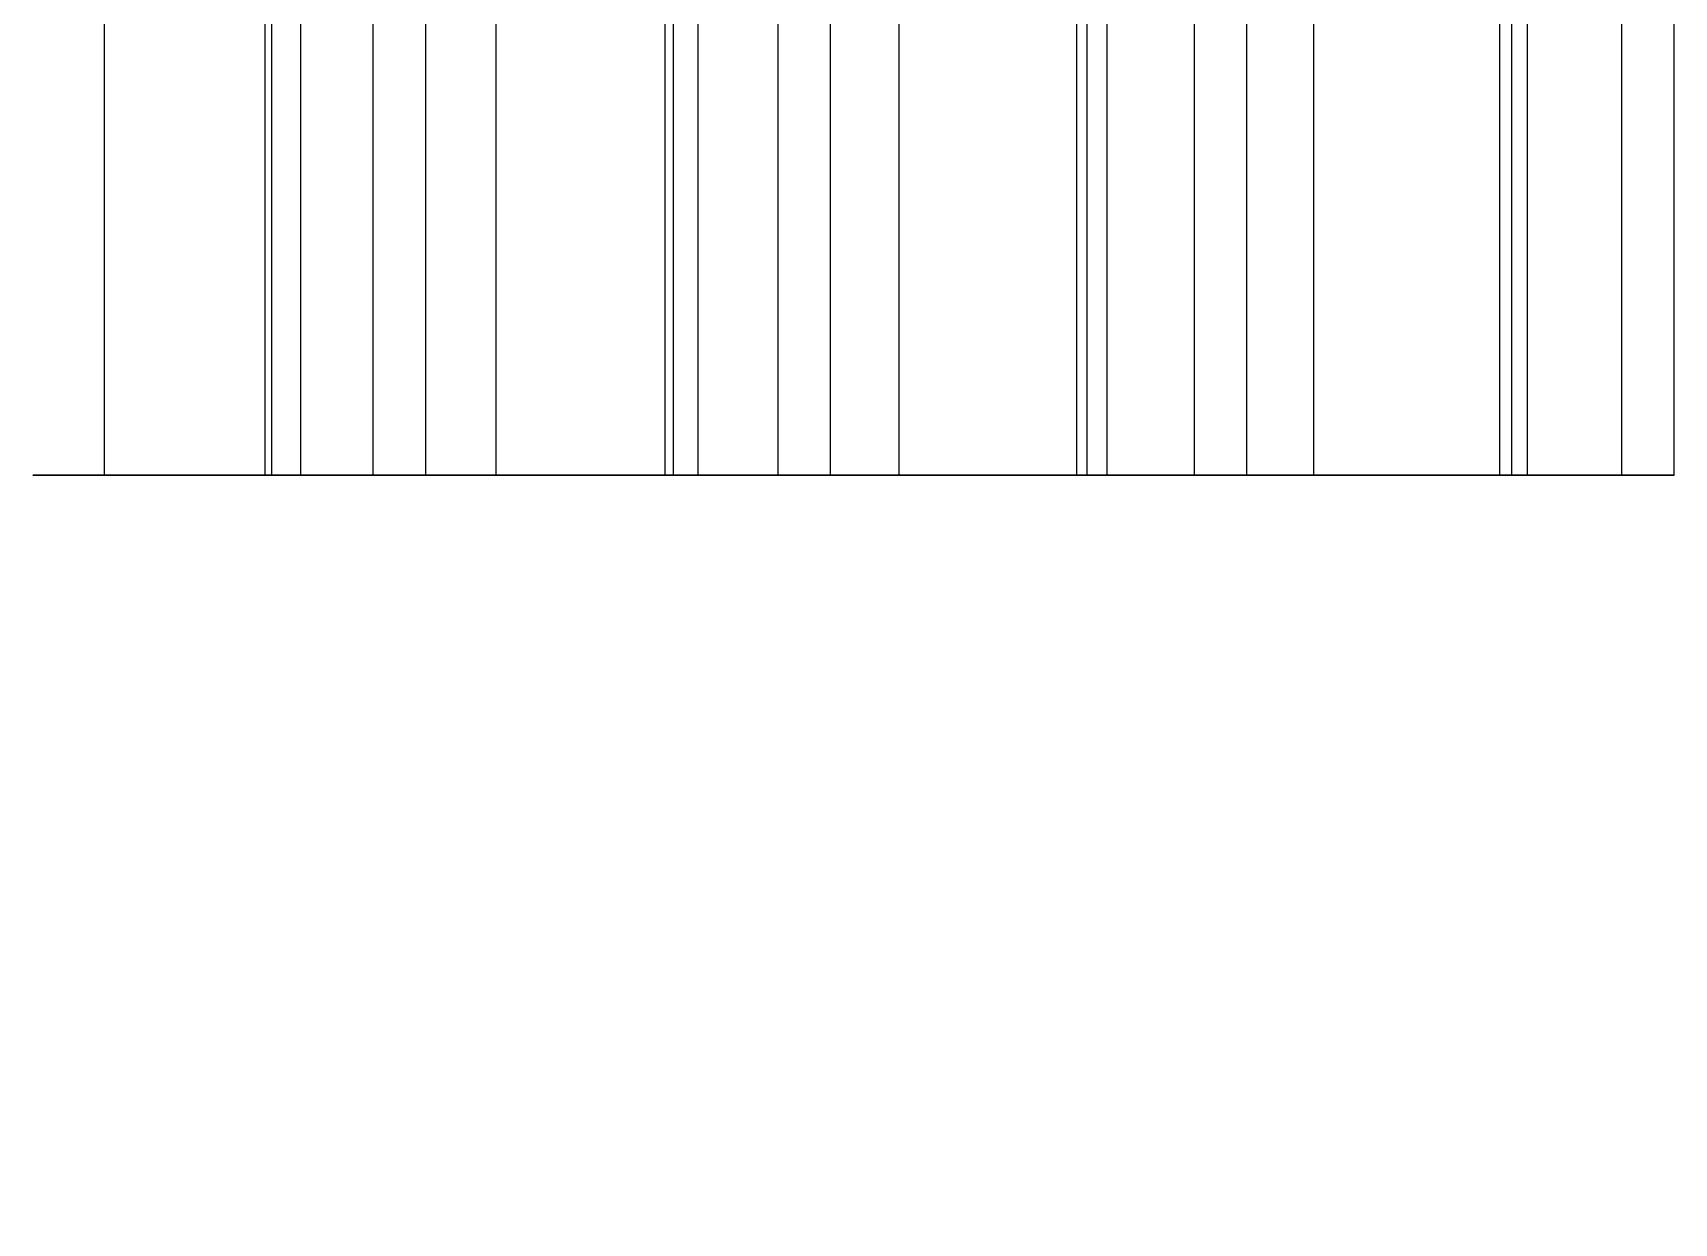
# Model space of a CAD drawing. Extents: x -60 to 60, y 140 to 264.
# Drawn here: x -38.52 to -32.31, y 191.67 to 196.17 of the extents above; entities that cross this region are included whole.
import ezdxf

# ---------------------------------------------------------------- set-up
doc = ezdxf.new("R2010")
doc.units = 0
doc.layers.add('Cut051011', color=7, linetype='CONTINUOUS')

msp = doc.modelspace()

# ---------------------------------------------------------------- linework, layer by layer
at = {"layer": 'Cut051011'}
for p, q in [((-38.2459, 194.5, 558.269), (-38.2459, 197.5, 558.269)), ((-38.2459, 194.5, 558.269), (-38.2459, 197.5, 558.269)), ((-38.2459, 194.5, 641.731), (-38.2459, 197.5, 641.731)), ((-38.2459, 194.5, 641.731), (-38.2459, 197.5, 641.731)), ((-37.6392, 194.5, 557.314), (-37.6392, 197.5, 557.314)), ((-37.6392, 194.5, 557.314), (-37.6392, 197.5, 557.314)), ((-37.6392, 194.5, 642.686), (-37.6392, 197.5, 642.686)), ((-37.6392, 194.5, 642.686), (-37.6392, 197.5, 642.686)), ((-37.6141, 194.5, 557.117), (-37.6141, 197.5, 557.117)), ((-37.6141, 194.5, 557.117), (-37.6141, 197.5, 557.117)), ((-37.6141, 194.5, 642.883), (-37.6141, 197.5, 642.883)), ((-37.6141, 194.5, 642.883), (-37.6141, 197.5, 642.883)), ((-37.5044, 194.5, 557.602), (-37.5044, 197.5, 557.602)), ((-37.5044, 194.5, 557.602), (-37.5044, 197.5, 557.602)), ((-37.5044, 194.5, 642.398), (-37.5044, 197.5, 642.398)), ((-37.5044, 194.5, 642.398), (-37.5044, 197.5, 642.398)), ((-37.2307, 194.5, 556.784), (-37.2307, 197.5, 556.784)), ((-37.2307, 194.5, 556.784), (-37.2307, 197.5, 556.784)), ((-37.2307, 194.5, 643.216), (-37.2307, 197.5, 643.216)), ((-37.2307, 194.5, 643.216), (-37.2307, 197.5, 643.216)), ((-37.0319, 194.5, 556.786), (-37.0319, 197.5, 556.786)), ((-37.0319, 194.5, 556.786), (-37.0319, 197.5, 556.786)), ((-37.0319, 194.5, 643.214), (-37.0319, 197.5, 643.214)), ((-37.0319, 194.5, 643.214), (-37.0319, 197.5, 643.214)), ((-36.7662, 194.5, 556.96), (-36.7662, 197.5, 556.96)), ((-36.7662, 194.5, 556.96), (-36.7662, 197.5, 556.96)), ((-36.7662, 194.5, 643.04), (-36.7662, 197.5, 643.04)), ((-36.7662, 194.5, 643.04), (-36.7662, 197.5, 643.04)), ((-36.1266, 194.5, 556.027), (-36.1266, 197.5, 556.027)), ((-36.1266, 194.5, 556.027), (-36.1266, 197.5, 556.027)), ((-36.1266, 194.5, 643.973), (-36.1266, 197.5, 643.973)), ((-36.1266, 194.5, 643.973), (-36.1266, 197.5, 643.973)), ((-36.0946, 194.5, 555.831), (-36.0946, 197.5, 555.831)), ((-36.0946, 194.5, 555.831), (-36.0946, 197.5, 555.831)), ((-36.0946, 194.5, 644.169), (-36.0946, 197.5, 644.169)), ((-36.0946, 194.5, 644.169), (-36.0946, 197.5, 644.169)), ((-36.0019, 194.5, 556.318), (-36.0019, 197.5, 556.318)), ((-36.0019, 194.5, 556.318), (-36.0019, 197.5, 556.318)), ((-36.0019, 194.5, 643.682), (-36.0019, 197.5, 643.682)), ((-36.0019, 194.5, 643.682), (-36.0019, 197.5, 643.682)), ((-35.6998, 194.5, 555.511), (-35.6998, 197.5, 555.511)), ((-35.6998, 194.5, 555.511), (-35.6998, 197.5, 555.511)), ((-35.6998, 194.5, 644.489), (-35.6998, 197.5, 644.489)), ((-35.6998, 194.5, 644.489), (-35.6998, 197.5, 644.489)), ((-35.5012, 194.5, 555.52), (-35.5012, 197.5, 555.52)), ((-35.5012, 194.5, 555.52), (-35.5012, 197.5, 555.52)), ((-35.5012, 194.5, 644.48), (-35.5012, 197.5, 644.48)), ((-35.5012, 194.5, 644.48), (-35.5012, 197.5, 644.48)), ((-35.2418, 194.5, 555.703), (-35.2418, 197.5, 555.703)), ((-35.2418, 194.5, 555.703), (-35.2418, 197.5, 555.703)), ((-35.2418, 194.5, 644.297), (-35.2418, 197.5, 644.297)), ((-35.2418, 194.5, 644.297), (-35.2418, 197.5, 644.297)), ((-34.5699, 194.5, 554.793), (-34.5699, 197.5, 554.793)), ((-34.5699, 194.5, 554.793), (-34.5699, 197.5, 554.793)), ((-34.5699, 194.5, 645.207), (-34.5699, 197.5, 645.207)), ((-34.5699, 194.5, 645.207), (-34.5699, 197.5, 645.207)), ((-34.5312, 194.5, 554.598), (-34.5312, 197.5, 554.598)), ((-34.5312, 194.5, 554.598), (-34.5312, 197.5, 554.598)), ((-34.5312, 194.5, 645.402), (-34.5312, 197.5, 645.402)), ((-34.5312, 194.5, 645.402), (-34.5312, 197.5, 645.402)), ((-34.4555, 194.5, 555.089), (-34.4555, 197.5, 555.089)), ((-34.4555, 194.5, 555.089), (-34.4555, 197.5, 555.089)), ((-34.4555, 194.5, 644.911), (-34.4555, 197.5, 644.911)), ((-34.4555, 194.5, 644.911), (-34.4555, 197.5, 644.911)), ((-34.1254, 194.5, 554.292), (-34.1254, 197.5, 554.292)), ((-34.1254, 194.5, 554.292), (-34.1254, 197.5, 554.292)), ((-34.1254, 194.5, 645.708), (-34.1254, 197.5, 645.708)), ((-34.1254, 194.5, 645.708), (-34.1254, 197.5, 645.708)), ((-33.9272, 194.5, 554.308), (-33.9272, 197.5, 554.308)), ((-33.9272, 194.5, 554.308), (-33.9272, 197.5, 554.308)), ((-33.9272, 194.5, 645.692), (-33.9272, 197.5, 645.692)), ((-33.9272, 194.5, 645.692), (-33.9272, 197.5, 645.692)), ((-33.6743, 194.5, 554.5), (-33.6743, 197.5, 554.5)), ((-33.6743, 194.5, 554.5), (-33.6743, 197.5, 554.5)), ((-33.6743, 194.5, 645.5), (-33.6743, 197.5, 645.5)), ((-33.6743, 194.5, 645.5), (-33.6743, 197.5, 645.5)), ((-32.9711, 194.5, 553.614), (-32.9711, 197.5, 553.614)), ((-32.9711, 194.5, 553.614), (-32.9711, 197.5, 553.614)), ((-32.9711, 194.5, 646.386), (-32.9711, 197.5, 646.386)), ((-32.9711, 194.5, 646.386), (-32.9711, 197.5, 646.386)), ((-32.9256, 194.5, 553.42), (-32.9256, 197.5, 553.42)), ((-32.9256, 194.5, 553.42), (-32.9256, 197.5, 553.42)), ((-32.9256, 194.5, 646.58), (-32.9256, 197.5, 646.58)), ((-32.9256, 194.5, 646.58), (-32.9256, 197.5, 646.58)), ((-32.8671, 194.5, 553.914), (-32.8671, 197.5, 553.914)), ((-32.8671, 194.5, 553.914), (-32.8671, 197.5, 553.914)), ((-32.8671, 194.5, 646.086), (-32.8671, 197.5, 646.086)), ((-32.8671, 194.5, 646.086), (-32.8671, 197.5, 646.086)), ((-32.5094, 194.5, 553.129), (-32.5094, 197.5, 553.129)), ((-32.5094, 194.5, 553.129), (-32.5094, 197.5, 553.129)), ((-32.5094, 194.5, 646.871), (-32.5094, 197.5, 646.871)), ((-32.5094, 194.5, 646.871), (-32.5094, 197.5, 646.871)), ((-32.312, 194.5, 553.152), (-32.312, 197.5, 553.152)), ((-32.312, 194.5, 553.152), (-32.312, 197.5, 553.152)), ((-32.312, 194.5, 646.848), (-32.312, 197.5, 646.848)), ((-32.312, 194.5, 646.848), (-32.312, 197.5, 646.848))]:
    msp.add_line(p, q, dxfattribs=at)
for centre in [(0, 203.5), (0, 203.5), (0, 200.5), (0, 200.5)]:
    msp.add_circle(centre, 60, dxfattribs=at)
for points, degree in [([(-38.2459, 194.5, 558.269), (-38.3948, 194.5, 558.209), (-38.5174, 194.5, 558.105)], 2), ([(-38.5174, 194.5, 641.895), (-38.3948, 194.5, 641.791), (-38.2459, 194.5, 641.731)], 2), ([(-38.2459, 194.5, 558.269), (-38.3948, 194.5, 558.209), (-38.5174, 194.5, 558.105)], 2), ([(-38.5174, 194.5, 641.895), (-38.3948, 194.5, 641.791), (-38.2459, 194.5, 641.731)], 2), ([(-37.6392, 194.5, 557.314), (-37.5489, 194.5, 557.447), (-37.5044, 194.5, 557.602)], 2), ([(-37.5044, 194.5, 642.398), (-37.5489, 194.5, 642.553), (-37.6392, 194.5, 642.686)], 2), ([(-37.6392, 194.5, 557.314), (-37.5489, 194.5, 557.447), (-37.5044, 194.5, 557.602)], 2), ([(-37.5044, 194.5, 642.398), (-37.5489, 194.5, 642.553), (-37.6392, 194.5, 642.686)], 2), ([(-37.2307, 194.5, 556.784), (-37.6141, 194.5, 557.117)], 1), ([(-37.6141, 194.5, 642.883), (-37.2307, 194.5, 643.216)], 1), ([(-37.2307, 194.5, 556.784), (-37.6141, 194.5, 557.117)], 1), ([(-37.6141, 194.5, 642.883), (-37.2307, 194.5, 643.216)], 1), ([(-37.0319, 194.5, 556.786), (-37.0793, 194.5, 556.737), (-37.1819, 194.5, 556.735), (-37.2307, 194.5, 556.784)], 3), ([(-37.2307, 194.5, 643.216), (-37.1819, 194.5, 643.265), (-37.0793, 194.5, 643.263), (-37.0319, 194.5, 643.214)], 3), ([(-37.0319, 194.5, 556.786), (-37.0793, 194.5, 556.737), (-37.1819, 194.5, 556.735), (-37.2307, 194.5, 556.784)], 3), ([(-37.2307, 194.5, 643.216), (-37.1819, 194.5, 643.265), (-37.0793, 194.5, 643.263), (-37.0319, 194.5, 643.214)], 3), ([(-36.7662, 194.5, 556.96), (-36.9129, 194.5, 556.894), (-37.0319, 194.5, 556.786)], 2), ([(-37.0319, 194.5, 643.214), (-36.9129, 194.5, 643.106), (-36.7662, 194.5, 643.04)], 2), ([(-36.7662, 194.5, 556.96), (-36.9129, 194.5, 556.894), (-37.0319, 194.5, 556.786)], 2), ([(-37.0319, 194.5, 643.214), (-36.9129, 194.5, 643.106), (-36.7662, 194.5, 643.04)], 2), ([(-36.1266, 194.5, 556.027), (-36.041, 194.5, 556.163), (-36.0019, 194.5, 556.318)], 2), ([(-36.0019, 194.5, 643.682), (-36.041, 194.5, 643.837), (-36.1266, 194.5, 643.973)], 2), ([(-36.1266, 194.5, 556.027), (-36.041, 194.5, 556.163), (-36.0019, 194.5, 556.318)], 2), ([(-36.0019, 194.5, 643.682), (-36.041, 194.5, 643.837), (-36.1266, 194.5, 643.973)], 2), ([(-35.6998, 194.5, 555.511), (-36.0946, 194.5, 555.831)], 1), ([(-36.0946, 194.5, 644.169), (-35.6998, 194.5, 644.489)], 1), ([(-35.6998, 194.5, 555.511), (-36.0946, 194.5, 555.831)], 1), ([(-36.0946, 194.5, 644.169), (-35.6998, 194.5, 644.489)], 1), ([(-35.5012, 194.5, 555.52), (-35.5469, 194.5, 555.469), (-35.6493, 194.5, 555.464), (-35.6998, 194.5, 555.511)], 3), ([(-35.6998, 194.5, 644.489), (-35.6493, 194.5, 644.536), (-35.5469, 194.5, 644.531), (-35.5012, 194.5, 644.48)], 3), ([(-35.5012, 194.5, 555.52), (-35.5469, 194.5, 555.469), (-35.6493, 194.5, 555.464), (-35.6998, 194.5, 555.511)], 3), ([(-35.6998, 194.5, 644.489), (-35.6493, 194.5, 644.536), (-35.5469, 194.5, 644.531), (-35.5012, 194.5, 644.48)], 3), ([(-35.2418, 194.5, 555.703), (-35.386, 194.5, 555.632), (-35.5012, 194.5, 555.52)], 2), ([(-35.5012, 194.5, 644.48), (-35.386, 194.5, 644.368), (-35.2418, 194.5, 644.297)], 2), ([(-35.2418, 194.5, 555.703), (-35.386, 194.5, 555.632), (-35.5012, 194.5, 555.52)], 2), ([(-35.5012, 194.5, 644.48), (-35.386, 194.5, 644.368), (-35.2418, 194.5, 644.297)], 2), ([(-34.5699, 194.5, 554.793), (-34.4891, 194.5, 554.932), (-34.4555, 194.5, 555.089)], 2), ([(-34.4555, 194.5, 644.911), (-34.4891, 194.5, 645.068), (-34.5699, 194.5, 645.207)], 2), ([(-34.5699, 194.5, 554.793), (-34.4891, 194.5, 554.932), (-34.4555, 194.5, 555.089)], 2), ([(-34.4555, 194.5, 644.911), (-34.4891, 194.5, 645.068), (-34.5699, 194.5, 645.207)], 2), ([(-34.1254, 194.5, 554.292), (-34.5312, 194.5, 554.598)], 1), ([(-34.5312, 194.5, 645.402), (-34.1254, 194.5, 645.708)], 1), ([(-34.1254, 194.5, 554.292), (-34.5312, 194.5, 554.598)], 1), ([(-34.5312, 194.5, 645.402), (-34.1254, 194.5, 645.708)], 1), ([(-33.9272, 194.5, 554.308), (-33.9711, 194.5, 554.255), (-34.0733, 194.5, 554.247), (-34.1254, 194.5, 554.292)], 3), ([(-34.1254, 194.5, 645.708), (-34.0733, 194.5, 645.753), (-33.9711, 194.5, 645.745), (-33.9272, 194.5, 645.692)], 3), ([(-33.9272, 194.5, 554.308), (-33.9711, 194.5, 554.255), (-34.0733, 194.5, 554.247), (-34.1254, 194.5, 554.292)], 3), ([(-34.1254, 194.5, 645.708), (-34.0733, 194.5, 645.753), (-33.9711, 194.5, 645.745), (-33.9272, 194.5, 645.692)], 3), ([(-33.6743, 194.5, 554.5), (-33.8161, 194.5, 554.424), (-33.9272, 194.5, 554.308)], 2), ([(-33.9272, 194.5, 645.692), (-33.8161, 194.5, 645.576), (-33.6743, 194.5, 645.5)], 2), ([(-33.6743, 194.5, 554.5), (-33.8161, 194.5, 554.424), (-33.9272, 194.5, 554.308)], 2), ([(-33.9272, 194.5, 645.692), (-33.8161, 194.5, 645.576), (-33.6743, 194.5, 645.5)], 2), ([(-32.9711, 194.5, 553.614), (-32.8952, 194.5, 553.755), (-32.8671, 194.5, 553.914)], 2), ([(-32.8671, 194.5, 646.086), (-32.8952, 194.5, 646.245), (-32.9711, 194.5, 646.386)], 2), ([(-32.9711, 194.5, 553.614), (-32.8952, 194.5, 553.755), (-32.8671, 194.5, 553.914)], 2), ([(-32.8671, 194.5, 646.086), (-32.8952, 194.5, 646.245), (-32.9711, 194.5, 646.386)], 2), ([(-32.5094, 194.5, 553.129), (-32.9256, 194.5, 553.42)], 1), ([(-32.9256, 194.5, 646.58), (-32.5094, 194.5, 646.871)], 1), ([(-32.5094, 194.5, 553.129), (-32.9256, 194.5, 553.42)], 1), ([(-32.9256, 194.5, 646.58), (-32.5094, 194.5, 646.871)], 1)]:
    msp.add_open_spline(points, degree=degree, dxfattribs=at)
for points, degree, knots in [([(-37.5044, 194.5, 557.602), (-37.4815, 194.5, 557.681), (-37.4734, 194.5, 557.779), (-37.4978, 194.5, 557.882), (-37.5213, 194.5, 557.985), (-37.5799, 194.5, 558.09), (-37.6666, 194.5, 558.167), (-37.7524, 194.5, 558.245), (-37.8631, 194.5, 558.292), (-37.9675, 194.5, 558.305), (-38.0724, 194.5, 558.319), (-38.1693, 194.5, 558.3), (-38.2459, 194.5, 558.269)], 3, [0, 0, 0, 0, 0.558599, 0.558599, 0.558599, 1.1172, 1.1172, 1.1172, 1.6758, 1.6758, 1.6758, 2.2344, 2.2344, 2.2344, 2.2344]), ([(-38.2459, 194.5, 641.731), (-38.1693, 194.5, 641.7), (-38.0724, 194.5, 641.681), (-37.9675, 194.5, 641.695), (-37.8631, 194.5, 641.708), (-37.7524, 194.5, 641.755), (-37.6666, 194.5, 641.833), (-37.5799, 194.5, 641.91), (-37.5213, 194.5, 642.015), (-37.4978, 194.5, 642.118), (-37.4734, 194.5, 642.221), (-37.4815, 194.5, 642.319), (-37.5044, 194.5, 642.398)], 3, [0, 0, 0, 0, 0.558599, 0.558599, 0.558599, 1.1172, 1.1172, 1.1172, 1.6758, 1.6758, 1.6758, 2.2344, 2.2344, 2.2344, 2.2344]), ([(-37.5044, 194.5, 557.602), (-37.4815, 194.5, 557.681), (-37.4734, 194.5, 557.779), (-37.4978, 194.5, 557.882), (-37.5213, 194.5, 557.985), (-37.5799, 194.5, 558.09), (-37.6666, 194.5, 558.167), (-37.7524, 194.5, 558.245), (-37.8631, 194.5, 558.292), (-37.9675, 194.5, 558.305), (-38.0724, 194.5, 558.319), (-38.1693, 194.5, 558.3), (-38.2459, 194.5, 558.269)], 3, [0, 0, 0, 0, 0.558599, 0.558599, 0.558599, 1.1172, 1.1172, 1.1172, 1.6758, 1.6758, 1.6758, 2.2344, 2.2344, 2.2344, 2.2344]), ([(-38.2459, 194.5, 641.731), (-38.1693, 194.5, 641.7), (-38.0724, 194.5, 641.681), (-37.9675, 194.5, 641.695), (-37.8631, 194.5, 641.708), (-37.7524, 194.5, 641.755), (-37.6666, 194.5, 641.833), (-37.5799, 194.5, 641.91), (-37.5213, 194.5, 642.015), (-37.4978, 194.5, 642.118), (-37.4734, 194.5, 642.221), (-37.4815, 194.5, 642.319), (-37.5044, 194.5, 642.398)], 3, [0, 0, 0, 0, 0.558599, 0.558599, 0.558599, 1.1172, 1.1172, 1.1172, 1.6758, 1.6758, 1.6758, 2.2344, 2.2344, 2.2344, 2.2344]), ([(-37.6141, 194.5, 557.117), (-37.6545, 194.5, 557.152), (-37.664, 194.5, 557.211), (-37.6696, 194.5, 557.271), (-37.6392, 194.5, 557.314)], 2, [0, 0, 0, 0.724386, 0.724386, 1.44877, 1.44877, 1.44877]), ([(-37.6392, 194.5, 642.686), (-37.6696, 194.5, 642.729), (-37.664, 194.5, 642.789), (-37.6545, 194.5, 642.848), (-37.6141, 194.5, 642.883)], 2, [0, 0, 0, 0.724386, 0.724386, 1.44877, 1.44877, 1.44877]), ([(-37.6141, 194.5, 557.117), (-37.6545, 194.5, 557.152), (-37.664, 194.5, 557.211), (-37.6696, 194.5, 557.271), (-37.6392, 194.5, 557.314)], 2, [0, 0, 0, 0.724386, 0.724386, 1.44877, 1.44877, 1.44877]), ([(-37.6392, 194.5, 642.686), (-37.6696, 194.5, 642.729), (-37.664, 194.5, 642.789), (-37.6545, 194.5, 642.848), (-37.6141, 194.5, 642.883)], 2, [0, 0, 0, 0.724386, 0.724386, 1.44877, 1.44877, 1.44877]), ([(-36.0019, 194.5, 556.318), (-35.9817, 194.5, 556.399), (-35.9771, 194.5, 556.497), (-36.0051, 194.5, 556.599), (-36.0322, 194.5, 556.701), (-36.0944, 194.5, 556.804), (-36.1837, 194.5, 556.878), (-36.2722, 194.5, 556.953), (-36.3844, 194.5, 556.996), (-36.4892, 194.5, 557.005), (-36.5946, 194.5, 557.015), (-36.6907, 194.5, 556.994), (-36.7662, 194.5, 556.96)], 3, [0, 0, 0, 0, 0.558599, 0.558599, 0.558599, 1.1172, 1.1172, 1.1172, 1.6758, 1.6758, 1.6758, 2.2344, 2.2344, 2.2344, 2.2344]), ([(-36.7662, 194.5, 643.04), (-36.6907, 194.5, 643.006), (-36.5946, 194.5, 642.985), (-36.4892, 194.5, 642.995), (-36.3844, 194.5, 643.004), (-36.2722, 194.5, 643.047), (-36.1837, 194.5, 643.122), (-36.0944, 194.5, 643.196), (-36.0322, 194.5, 643.299), (-36.0051, 194.5, 643.401), (-35.9771, 194.5, 643.503), (-35.9817, 194.5, 643.601), (-36.0019, 194.5, 643.682)], 3, [0, 0, 0, 0, 0.558599, 0.558599, 0.558599, 1.1172, 1.1172, 1.1172, 1.6758, 1.6758, 1.6758, 2.2344, 2.2344, 2.2344, 2.2344]), ([(-36.0019, 194.5, 556.318), (-35.9817, 194.5, 556.399), (-35.9771, 194.5, 556.497), (-36.0051, 194.5, 556.599), (-36.0322, 194.5, 556.701), (-36.0944, 194.5, 556.804), (-36.1837, 194.5, 556.878), (-36.2722, 194.5, 556.953), (-36.3844, 194.5, 556.996), (-36.4892, 194.5, 557.005), (-36.5946, 194.5, 557.015), (-36.6907, 194.5, 556.994), (-36.7662, 194.5, 556.96)], 3, [0, 0, 0, 0, 0.558599, 0.558599, 0.558599, 1.1172, 1.1172, 1.1172, 1.6758, 1.6758, 1.6758, 2.2344, 2.2344, 2.2344, 2.2344]), ([(-36.7662, 194.5, 643.04), (-36.6907, 194.5, 643.006), (-36.5946, 194.5, 642.985), (-36.4892, 194.5, 642.995), (-36.3844, 194.5, 643.004), (-36.2722, 194.5, 643.047), (-36.1837, 194.5, 643.122), (-36.0944, 194.5, 643.196), (-36.0322, 194.5, 643.299), (-36.0051, 194.5, 643.401), (-35.9771, 194.5, 643.503), (-35.9817, 194.5, 643.601), (-36.0019, 194.5, 643.682)], 3, [0, 0, 0, 0, 0.558599, 0.558599, 0.558599, 1.1172, 1.1172, 1.1172, 1.6758, 1.6758, 1.6758, 2.2344, 2.2344, 2.2344, 2.2344]), ([(-36.0946, 194.5, 555.831), (-36.1362, 194.5, 555.864), (-36.1478, 194.5, 555.923), (-36.1554, 194.5, 555.982), (-36.1266, 194.5, 556.027)], 2, [0, 0, 0, 0.724386, 0.724386, 1.44877, 1.44877, 1.44877]), ([(-36.1266, 194.5, 643.973), (-36.1554, 194.5, 644.018), (-36.1478, 194.5, 644.077), (-36.1362, 194.5, 644.136), (-36.0946, 194.5, 644.169)], 2, [0, 0, 0, 0.724386, 0.724386, 1.44877, 1.44877, 1.44877]), ([(-36.0946, 194.5, 555.831), (-36.1362, 194.5, 555.864), (-36.1478, 194.5, 555.923), (-36.1554, 194.5, 555.982), (-36.1266, 194.5, 556.027)], 2, [0, 0, 0, 0.724386, 0.724386, 1.44877, 1.44877, 1.44877]), ([(-36.1266, 194.5, 643.973), (-36.1554, 194.5, 644.018), (-36.1478, 194.5, 644.077), (-36.1362, 194.5, 644.136), (-36.0946, 194.5, 644.169)], 2, [0, 0, 0, 0.724386, 0.724386, 1.44877, 1.44877, 1.44877]), ([(-34.4555, 194.5, 555.089), (-34.4381, 194.5, 555.17), (-34.437, 194.5, 555.268), (-34.4685, 194.5, 555.369), (-34.4991, 194.5, 555.47), (-34.5649, 194.5, 555.57), (-34.6567, 194.5, 555.641), (-34.7478, 194.5, 555.713), (-34.8615, 194.5, 555.753), (-34.9665, 194.5, 555.758), (-35.0721, 194.5, 555.764), (-35.1675, 194.5, 555.739), (-35.2418, 194.5, 555.703)], 3, [0, 0, 0, 0, 0.558599, 0.558599, 0.558599, 1.1172, 1.1172, 1.1172, 1.6758, 1.6758, 1.6758, 2.2344, 2.2344, 2.2344, 2.2344]), ([(-35.2418, 194.5, 644.297), (-35.1675, 194.5, 644.261), (-35.0721, 194.5, 644.236), (-34.9665, 194.5, 644.242), (-34.8615, 194.5, 644.247), (-34.7478, 194.5, 644.287), (-34.6567, 194.5, 644.359), (-34.5649, 194.5, 644.43), (-34.4991, 194.5, 644.53), (-34.4685, 194.5, 644.631), (-34.437, 194.5, 644.732), (-34.4381, 194.5, 644.83), (-34.4555, 194.5, 644.911)], 3, [0, 0, 0, 0, 0.558599, 0.558599, 0.558599, 1.1172, 1.1172, 1.1172, 1.6758, 1.6758, 1.6758, 2.2344, 2.2344, 2.2344, 2.2344]), ([(-34.4555, 194.5, 555.089), (-34.4381, 194.5, 555.17), (-34.437, 194.5, 555.268), (-34.4685, 194.5, 555.369), (-34.4991, 194.5, 555.47), (-34.5649, 194.5, 555.57), (-34.6567, 194.5, 555.641), (-34.7478, 194.5, 555.713), (-34.8615, 194.5, 555.753), (-34.9665, 194.5, 555.758), (-35.0721, 194.5, 555.764), (-35.1675, 194.5, 555.739), (-35.2418, 194.5, 555.703)], 3, [0, 0, 0, 0, 0.558599, 0.558599, 0.558599, 1.1172, 1.1172, 1.1172, 1.6758, 1.6758, 1.6758, 2.2344, 2.2344, 2.2344, 2.2344]), ([(-35.2418, 194.5, 644.297), (-35.1675, 194.5, 644.261), (-35.0721, 194.5, 644.236), (-34.9665, 194.5, 644.242), (-34.8615, 194.5, 644.247), (-34.7478, 194.5, 644.287), (-34.6567, 194.5, 644.359), (-34.5649, 194.5, 644.43), (-34.4991, 194.5, 644.53), (-34.4685, 194.5, 644.631), (-34.437, 194.5, 644.732), (-34.4381, 194.5, 644.83), (-34.4555, 194.5, 644.911)], 3, [0, 0, 0, 0, 0.558599, 0.558599, 0.558599, 1.1172, 1.1172, 1.1172, 1.6758, 1.6758, 1.6758, 2.2344, 2.2344, 2.2344, 2.2344]), ([(-34.5312, 194.5, 554.598), (-34.5738, 194.5, 554.629), (-34.5875, 194.5, 554.688), (-34.5972, 194.5, 554.747), (-34.5699, 194.5, 554.793)], 2, [0, 0, 0, 0.724386, 0.724386, 1.44877, 1.44877, 1.44877]), ([(-34.5699, 194.5, 645.207), (-34.5972, 194.5, 645.253), (-34.5875, 194.5, 645.312), (-34.5738, 194.5, 645.371), (-34.5312, 194.5, 645.402)], 2, [0, 0, 0, 0.724386, 0.724386, 1.44877, 1.44877, 1.44877]), ([(-34.5312, 194.5, 554.598), (-34.5738, 194.5, 554.629), (-34.5875, 194.5, 554.688), (-34.5972, 194.5, 554.747), (-34.5699, 194.5, 554.793)], 2, [0, 0, 0, 0.724386, 0.724386, 1.44877, 1.44877, 1.44877]), ([(-34.5699, 194.5, 645.207), (-34.5972, 194.5, 645.253), (-34.5875, 194.5, 645.312), (-34.5738, 194.5, 645.371), (-34.5312, 194.5, 645.402)], 2, [0, 0, 0, 0.724386, 0.724386, 1.44877, 1.44877, 1.44877]), ([(-32.8671, 194.5, 553.914), (-32.8526, 194.5, 553.995), (-32.8549, 194.5, 554.094), (-32.8899, 194.5, 554.193), (-32.924, 194.5, 554.293), (-32.9933, 194.5, 554.391), (-33.0875, 194.5, 554.459), (-33.181, 194.5, 554.528), (-33.296, 194.5, 554.563), (-33.4012, 194.5, 554.565), (-33.507, 194.5, 554.567), (-33.6014, 194.5, 554.539), (-33.6743, 194.5, 554.5)], 3, [0, 0, 0, 0, 0.558599, 0.558599, 0.558599, 1.1172, 1.1172, 1.1172, 1.6758, 1.6758, 1.6758, 2.2344, 2.2344, 2.2344, 2.2344]), ([(-33.6743, 194.5, 645.5), (-33.6014, 194.5, 645.461), (-33.507, 194.5, 645.433), (-33.4012, 194.5, 645.435), (-33.296, 194.5, 645.437), (-33.181, 194.5, 645.472), (-33.0875, 194.5, 645.541), (-32.9933, 194.5, 645.609), (-32.924, 194.5, 645.707), (-32.8899, 194.5, 645.807), (-32.8549, 194.5, 645.906), (-32.8526, 194.5, 646.005), (-32.8671, 194.5, 646.086)], 3, [0, 0, 0, 0, 0.558599, 0.558599, 0.558599, 1.1172, 1.1172, 1.1172, 1.6758, 1.6758, 1.6758, 2.2344, 2.2344, 2.2344, 2.2344]), ([(-32.8671, 194.5, 553.914), (-32.8526, 194.5, 553.995), (-32.8549, 194.5, 554.094), (-32.8899, 194.5, 554.193), (-32.924, 194.5, 554.293), (-32.9933, 194.5, 554.391), (-33.0875, 194.5, 554.459), (-33.181, 194.5, 554.528), (-33.296, 194.5, 554.563), (-33.4012, 194.5, 554.565), (-33.507, 194.5, 554.567), (-33.6014, 194.5, 554.539), (-33.6743, 194.5, 554.5)], 3, [0, 0, 0, 0, 0.558599, 0.558599, 0.558599, 1.1172, 1.1172, 1.1172, 1.6758, 1.6758, 1.6758, 2.2344, 2.2344, 2.2344, 2.2344]), ([(-33.6743, 194.5, 645.5), (-33.6014, 194.5, 645.461), (-33.507, 194.5, 645.433), (-33.4012, 194.5, 645.435), (-33.296, 194.5, 645.437), (-33.181, 194.5, 645.472), (-33.0875, 194.5, 645.541), (-32.9933, 194.5, 645.609), (-32.924, 194.5, 645.707), (-32.8899, 194.5, 645.807), (-32.8549, 194.5, 645.906), (-32.8526, 194.5, 646.005), (-32.8671, 194.5, 646.086)], 3, [0, 0, 0, 0, 0.558599, 0.558599, 0.558599, 1.1172, 1.1172, 1.1172, 1.6758, 1.6758, 1.6758, 2.2344, 2.2344, 2.2344, 2.2344]), ([(-32.9256, 194.5, 553.42), (-32.9693, 194.5, 553.451), (-32.985, 194.5, 553.508), (-32.9968, 194.5, 553.567), (-32.9711, 194.5, 553.614)], 2, [0, 0, 0, 0.724386, 0.724386, 1.44877, 1.44877, 1.44877]), ([(-32.9711, 194.5, 646.386), (-32.9968, 194.5, 646.433), (-32.985, 194.5, 646.492), (-32.9693, 194.5, 646.549), (-32.9256, 194.5, 646.58)], 2, [0, 0, 0, 0.724386, 0.724386, 1.44877, 1.44877, 1.44877]), ([(-32.9256, 194.5, 553.42), (-32.9693, 194.5, 553.451), (-32.985, 194.5, 553.508), (-32.9968, 194.5, 553.567), (-32.9711, 194.5, 553.614)], 2, [0, 0, 0, 0.724386, 0.724386, 1.44877, 1.44877, 1.44877]), ([(-32.9711, 194.5, 646.386), (-32.9968, 194.5, 646.433), (-32.985, 194.5, 646.492), (-32.9693, 194.5, 646.549), (-32.9256, 194.5, 646.58)], 2, [0, 0, 0, 0.724386, 0.724386, 1.44877, 1.44877, 1.44877]), ([(-32.312, 194.5, 553.152), (-32.3469, 194.5, 553.112), (-32.4062, 194.5, 553.103), (-32.466, 194.5, 553.098), (-32.5094, 194.5, 553.129)], 2, [0, 0, 0, 0.724386, 0.724386, 1.44877, 1.44877, 1.44877]), ([(-32.5094, 194.5, 646.871), (-32.466, 194.5, 646.902), (-32.4062, 194.5, 646.897), (-32.3469, 194.5, 646.888), (-32.312, 194.5, 646.848)], 2, [0, 0, 0, 0.724386, 0.724386, 1.44877, 1.44877, 1.44877]), ([(-32.312, 194.5, 553.152), (-32.3469, 194.5, 553.112), (-32.4062, 194.5, 553.103), (-32.466, 194.5, 553.098), (-32.5094, 194.5, 553.129)], 2, [0, 0, 0, 0.724386, 0.724386, 1.44877, 1.44877, 1.44877]), ([(-32.5094, 194.5, 646.871), (-32.466, 194.5, 646.902), (-32.4062, 194.5, 646.897), (-32.3469, 194.5, 646.888), (-32.312, 194.5, 646.848)], 2, [0, 0, 0, 0.724386, 0.724386, 1.44877, 1.44877, 1.44877])]:
    msp.add_open_spline(points, degree=degree, knots=knots, dxfattribs=at)

doc.saveas('drawing.dxf')
